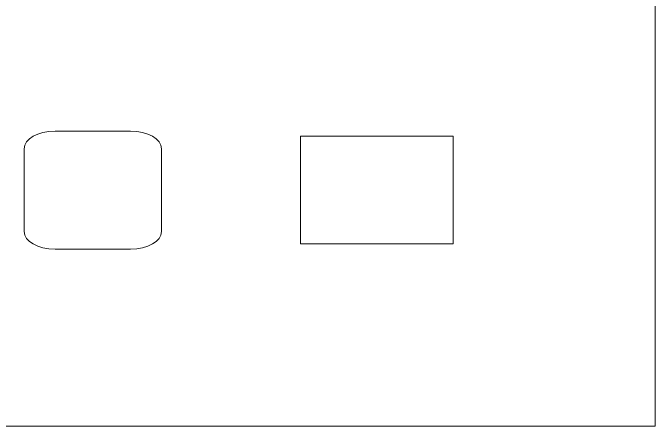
# Model space of a CAD drawing. Header units: inches. Extents: x 0.85 to 9.83, y -3.82 to -0.79.
# Drawn here: x 4.14 to 5.318, y -3.806 to -3.048 of the extents above; entities that cross this region are included whole.
import ezdxf

# ---------------------------------------------------------------- set-up
doc = ezdxf.new("R2010")
doc.units = ezdxf.units.IN
doc.header["$MEASUREMENT"] = 0
doc.layers.add('Layer 1', color=7, linetype='Continuous')

# ---------------------------------------------------------------- blocks, each defined once
blk = doc.blocks.new('block 22')
at = {"layer": 'Layer 1', "color": 7, "lineweight": 5, "true_color": 0xffffff}
for points in [[(3.2552, -0.7929), (3.2552, -3.8061), (5.3177, -3.8061), (5.3177, -0.7929), (3.2552, -0.7929)], [(4.9471, -3.2744), (4.8074, -3.2744), (4.6676, -3.2744), (4.6676, -3.4719), (4.8074, -3.4719), (4.9471, -3.4719), (4.9471, -3.2744)]]:
    blk.add_lwpolyline(points, dxfattribs=at)
blk.add_open_spline([(4.4125, -3.449), (4.4125, -3.449), (4.4125, -3.2974), (4.4125, -3.2974), (4.4125, -3.2795), (4.3871, -3.2649), (4.3558, -3.2649), (4.3558, -3.2649), (4.2172, -3.2649), (4.2172, -3.2649), (4.1859, -3.2649), (4.1605, -3.2795), (4.1605, -3.2974), (4.1605, -3.2974), (4.1605, -3.449), (4.1605, -3.449), (4.1605, -3.4669), (4.1859, -3.4815), (4.2172, -3.4815), (4.2172, -3.4815), (4.3558, -3.4815), (4.3558, -3.4815), (4.3871, -3.4815), (4.4125, -3.4669), (4.4125, -3.449)], degree=3, knots=[0, 0, 0, 0, 1, 1, 1, 2, 2, 2, 3, 3, 3, 4, 4, 4, 5, 5, 5, 6, 6, 6, 7, 7, 7, 8, 8, 8, 8], dxfattribs=at)
blk = doc.blocks.new('block 21')
at = {"layer": 'Layer 1'}
blk.add_blockref('block 22', (0, 0), dxfattribs=at)
blk = doc.blocks.new('block 2')
at = {"layer": 'Layer 1'}
blk.add_blockref('block 21', (0, 0), dxfattribs=at)

msp = doc.modelspace()

# ---------------------------------------------------------------- block references
at = {"layer": 'Layer 1'}
msp.add_blockref('block 2', (0, 0), dxfattribs=at)

doc.saveas('drawing.dxf')
